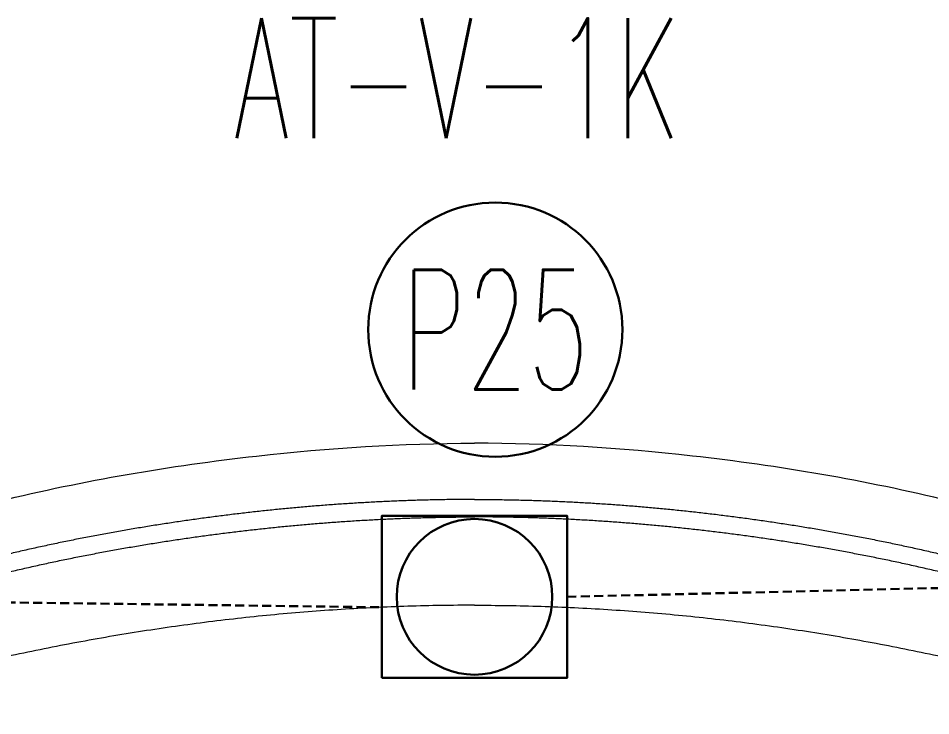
# Model space of a CAD drawing. Extents: x -1439 to 34962, y -872 to 8330.
# Drawn here: x 18632.7 to 18708.9, y 778.3 to 836.6 of the extents above; entities that cross this region are included whole.
import ezdxf
from ezdxf.enums import TextEntityAlignment as Align

# ---------------------------------------------------------------- set-up
doc = ezdxf.new("R2010")
doc.units = 0
doc.linetypes.add('HIDDEN', pattern=[0.375, 0.25, -0.125])
doc.layers.get('0').update_dxf_attribs({"color": 9, "lineweight": 9})
for name, color, linetype, lineweight in [('04', 9, 'Continuous', 9), ('E-KABLO', 7, 'Continuous', 30), ('E-KUVVET', 7, 'Continuous', 30), ('E-YAZI', 7, 'Continuous', 30)]:
    doc.layers.add(name, color=color, linetype=linetype, lineweight=lineweight)
doc.styles.add('E-YAZI', font='txttw.shx')

# ---------------------------------------------------------------- blocks, each defined once
blk = doc.blocks.new('p-araba-polo')
for points in [[(0.91868, 0), (0.91868, 0.09917), (0.92615, 0.19788), (0.9398, 0.29608), (0.95949, 0.39361), (0.98459, 0.48916), (1.01891, 0.5845), (1.07011, 0.66961)], [(1.0853, 0.66654), (1.03479, 0.58426), (0.99989, 0.48942), (0.97448, 0.39445), (0.95463, 0.29635), (0.94089, 0.19815), (0.93328, 0.09898), (0.93328, 0)], [(0.91868, 0), (0.91868, -0.09917), (0.92615, -0.19788), (0.9398, -0.29608), (0.95949, -0.39361), (0.98459, -0.48916), (1.01891, -0.5845), (1.07011, -0.66961)], [(1.0853, -0.66653), (1.03479, -0.58426), (0.99989, -0.48942), (0.97448, -0.39445), (0.95463, -0.29635), (0.94089, -0.19815), (0.93328, -0.09897), (0.93328, 0)]]:
    blk.add_open_spline(points, degree=7)
for points, knots in [([(1.00702, 0), (1.00707, 0.00928), (1.00715, 0.02784), (1.00784, 0.05567), (1.00893, 0.08349), (1.01048, 0.11129), (1.01245, 0.13906), (1.01485, 0.16679), (1.01768, 0.19449), (1.02094, 0.22214), (1.02461, 0.24973), (1.02869, 0.27727), (1.03318, 0.30475), (1.03808, 0.33215), (1.04337, 0.35948), (1.04905, 0.38674), (1.05512, 0.41391), (1.06156, 0.44099), (1.06838, 0.46798), (1.07556, 0.49488), (1.08311, 0.52167), (1.09098, 0.54837), (1.09652, 0.56608), (1.09929, 0.57494)], [0, 0, 0, 0, 0.047619, 0.095238, 0.142857, 0.190476, 0.238095, 0.285714, 0.333333, 0.380952, 0.428571, 0.47619, 0.523809, 0.571428, 0.619047, 0.666666, 0.714285, 0.761904, 0.809523, 0.857143, 0.904762, 0.952381, 1, 1, 1, 1]), ([(0.92001, 0.39678), (0.90276, 0.32614), (0.88037, 0.19426), (0.87177, 0.06081), (0.87176, 0)], [0, 0, 0, 0, 0.54461, 1, 1, 1, 1]), ([(0.92001, -0.39678), (0.90276, -0.32613), (0.88037, -0.19425), (0.87177, -0.06081), (0.87176, 0)], [0, 0, 0, 0, 0.54461, 1, 1, 1, 1]), ([(1.00702, 0), (1.00707, -0.00928), (1.00715, -0.02784), (1.00784, -0.05567), (1.00893, -0.08349), (1.01048, -0.11129), (1.01245, -0.13906), (1.01485, -0.16679), (1.01768, -0.19449), (1.02094, -0.22214), (1.02461, -0.24973), (1.02869, -0.27727), (1.03318, -0.30475), (1.03808, -0.33215), (1.04337, -0.35948), (1.04905, -0.38674), (1.05512, -0.41391), (1.06156, -0.44099), (1.06838, -0.46798), (1.07556, -0.49487), (1.08311, -0.52167), (1.09098, -0.54837), (1.09652, -0.56608), (1.09929, -0.57494)], [0, 0, 0, 0, 0.047619, 0.095238, 0.142857, 0.190476, 0.238095, 0.285714, 0.333333, 0.380952, 0.428571, 0.47619, 0.523809, 0.571428, 0.619047, 0.666666, 0.714285, 0.761904, 0.809523, 0.857143, 0.904762, 0.952381, 1, 1, 1, 1])]:
    blk.add_open_spline(points, degree=3, knots=knots)
blk = doc.blocks.new('E-YER DOSEME BUATI')
at = {"layer": 'E-KUVVET', "color": 6}
blk.add_lwpolyline([(-7.75, 6.75), (7.75, 6.75), (7.75, -6.75), (-7.75, -6.75)], close=True, dxfattribs=at)
blk.add_circle((0, 0), 6.5, dxfattribs=at)

msp = doc.modelspace()

# ---------------------------------------------------------------- linework, layer by layer
at = {"layer": 'E-KABLO', "color": 7, "linetype": 'Continuous'}
msp.add_circle((18672.576, 810.577), 10.611, dxfattribs=at)
at = {"layer": 'E-KABLO', "color": 6, "linetype": 'HIDDEN', "ltscale": 3}
for points in [[(18678.588, 788.268), (18947.65, 790.933), (19043.088, 788.268)], [(18269.505, 787.293), (18466.878, 789.087), (18663.088, 787.394)]]:
    msp.add_spline(points, degree=3, dxfattribs=at)

# ---------------------------------------------------------------- block references
at = {"layer": '04', "xscale": -100, "yscale": 100, "zscale": 100, "rotation": 90}
msp.add_blockref('p-araba-polo', (18670.838, 888.268), dxfattribs=at)
at = {"layer": 'E-KUVVET', "xscale": -1, "rotation": 180}
msp.add_blockref('E-YER DOSEME BUATI', (18670.838, 788.268), dxfattribs=at)

# ---------------------------------------------------------------- texts
at = {"layer": 'E-KABLO', "color": 3, "linetype": 'Continuous', "style": 'E-YAZI', "width": 0.6}
msp.add_text('P25', height=10, dxfattribs=at).set_placement((18672.576, 810.577), align=Align.MIDDLE_CENTER)
at = {"layer": 'E-YAZI', "color": 3, "style": 'E-YAZI', "width": 0.6}
msp.add_text('AT-V-1K', height=10, dxfattribs=at).set_placement((18650.737, 826.577))

doc.saveas('drawing.dxf')
